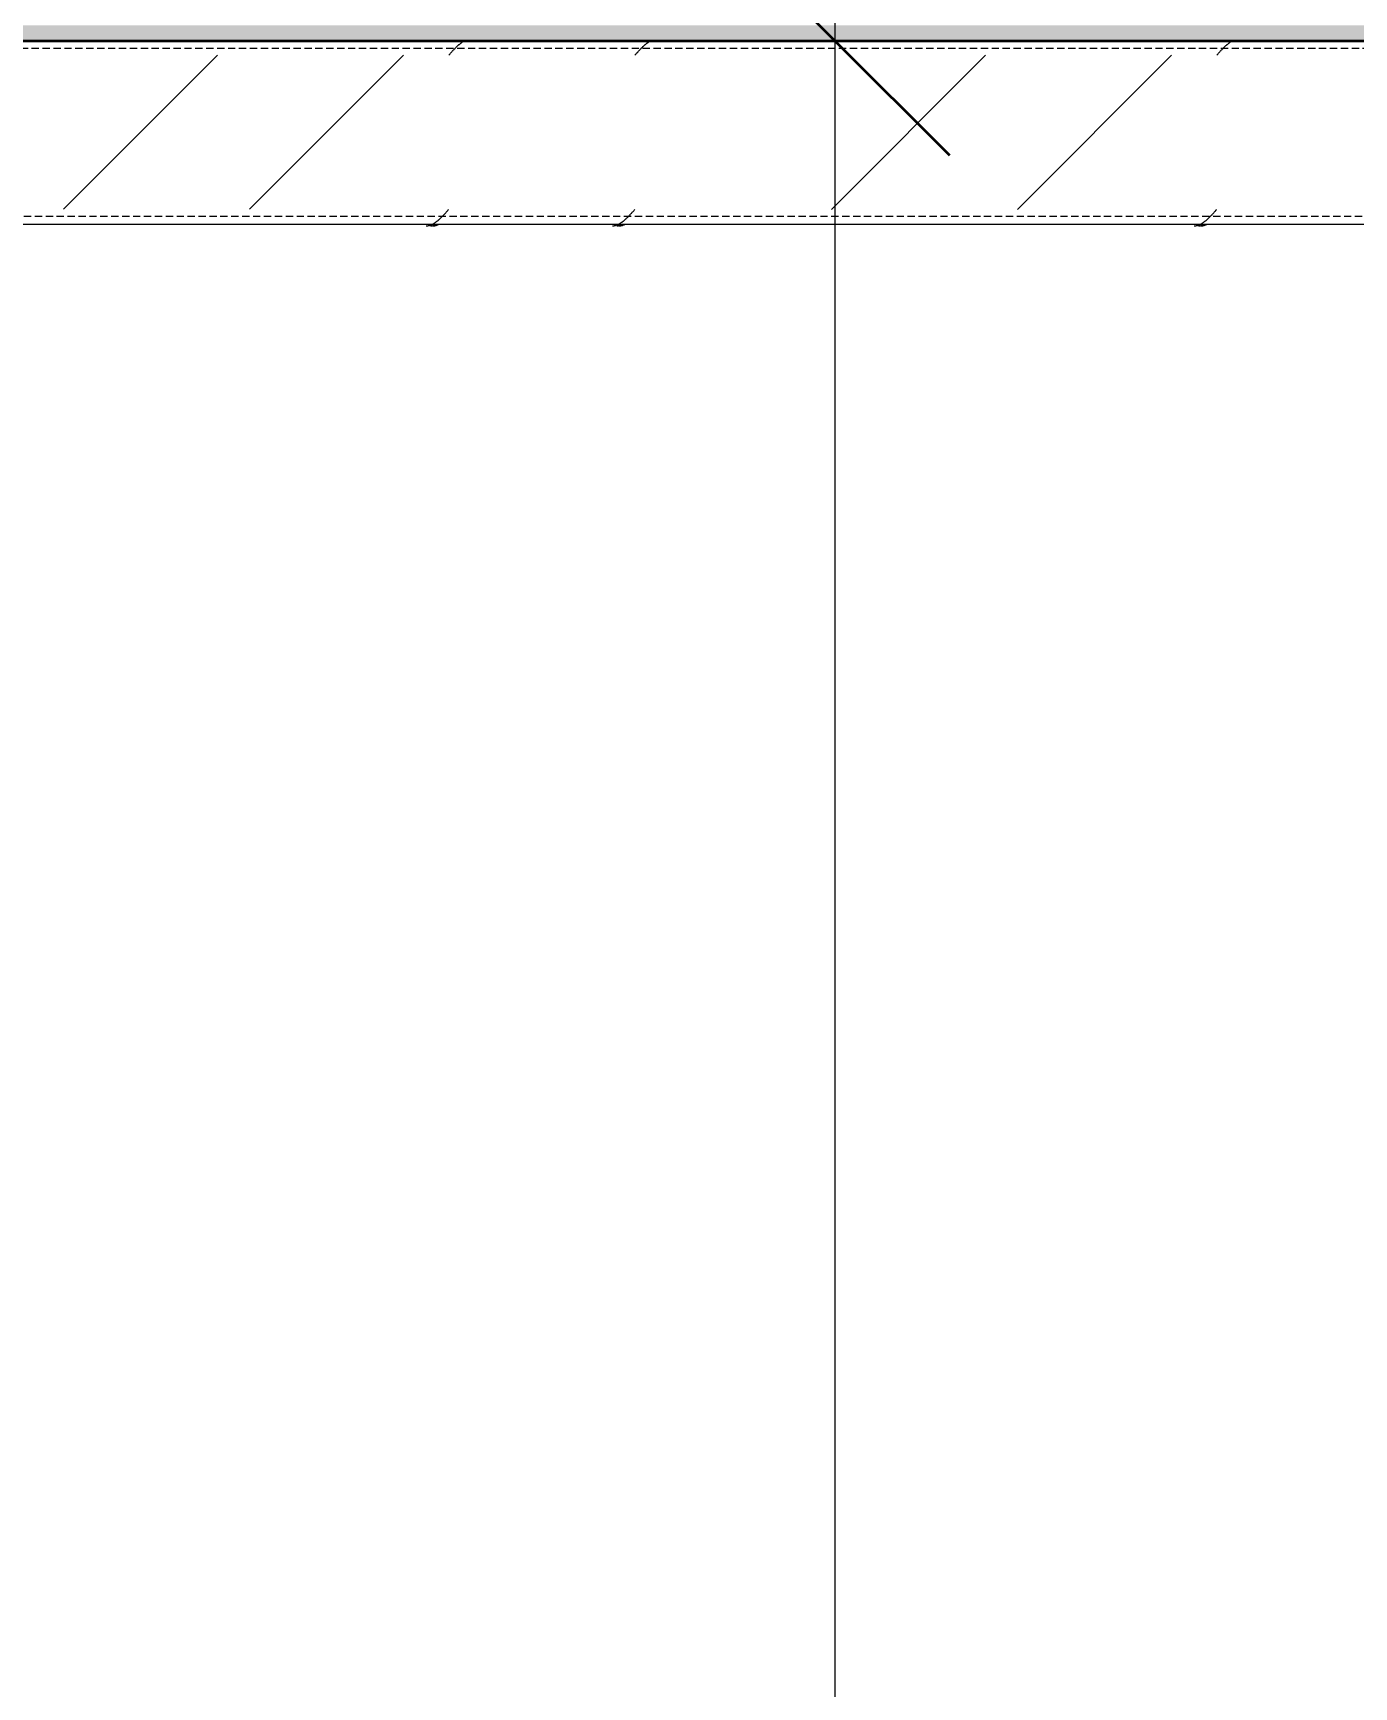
# Model space of a CAD drawing. Header units: centimetres. Extents: x -11896 to 2794, y -437 to 1921.
# Drawn here: x -2483.2 to -2396.7, y 279.1 to 387.4 of the extents above; entities that cross this region are included whole.
import ezdxf

# ---------------------------------------------------------------- set-up
doc = ezdxf.new("R2010")
doc.units = ezdxf.units.CM
doc.linetypes.add('Hidden', pattern=[0.714375, 0.47625, -0.238125])
for name, color, linetype, lineweight in [('A-ANNO-DIMS', 7, 'Continuous', 9), ('A-ANNO-DIMS-100', 7, 'Continuous', 9), ('A-FLOR', 7, 'Continuous', 9), ('S-BEAM', 7, 'Continuous', 9)]:
    doc.layers.add(name, color=color, linetype=linetype, lineweight=lineweight)
doc.styles.add('Century Gothic_1', font='GOTHIC.TTF', dxfattribs={"height": 15})
doc.dimstyles.new('FCA_N_Cotas_E100', dxfattribs={"dimscale": 30.48, "dimtxt": 15.662524, "dimasz": 0.492126, "dimexe": 0.656168, "dimexo": 0.656168, "dimgap": 0.032808, "dimtad": 1, "dimlfac": 0.01, "dimrnd": 0.01, "dimzin": 0, "dimdsep": 46, "dimtxsty": 'Century Gothic_1', "dimblk1": 'OBLIQUE', "dimblk2": 'OBLIQUE', "dimsah": 1, "dimcen": 0.09, "dimdle": 0.656168, "dimazin": 2, "dimtfac": 1, "dimtdec": 4, "dimtix": 1, "dimtmove": 0, "dimatfit": 3, "dimfxl": 1, "dimtvp": 1, "dimtolj": 1, "dimtzin": 0, "dimarcsym": 2})

# ---------------------------------------------------------------- blocks, each defined once
blk = doc.blocks.new('FP_78-Sección 2-2')
at = {"layer": 'S-BEAM', "color": 9, "true_color": 0xc0c0c0}
for p, q in [((-3906.01, 386.54), (-3905.98, 386.56)), ((-3905.98, 386.56), (-3905.96, 386.59)), ((-3905.96, 386.59), (-3905.94, 386.61)), ((-3905.94, 386.61), (-3905.91, 386.62)), ((-3905.91, 386.62), (-3905.89, 386.64)), ((-3905.89, 386.64), (-3905.87, 386.66)), ((-3905.87, 386.66), (-3905.84, 386.68)), ((-3905.84, 386.68), (-3905.82, 386.7)), ((-3905.82, 386.7), (-3905.8, 386.72)), ((-3905.8, 386.72), (-3905.77, 386.73)), ((-3905.77, 386.73), (-3905.75, 386.75)), ((-3905.75, 386.75), (-3905.73, 386.77)), ((-3905.73, 386.77), (-3905.7, 386.78)), ((-3905.7, 386.78), (-3905.68, 386.8)), ((-3905.68, 386.8), (-3905.66, 386.81)), ((-3905.66, 386.81), (-3905.63, 386.82)), ((-3905.63, 386.82), (-3905.61, 386.84)), ((-3905.61, 386.84), (-3905.59, 386.85)), ((-3905.59, 386.85), (-3905.56, 386.86)), ((-3893.82, 386.54), (-3893.79, 386.56)), ((-3893.79, 386.56), (-3893.77, 386.59)), ((-3893.77, 386.59), (-3893.75, 386.61)), ((-3893.75, 386.61), (-3893.72, 386.62)), ((-3893.72, 386.62), (-3893.7, 386.64)), ((-3893.7, 386.64), (-3893.68, 386.66)), ((-3893.68, 386.66), (-3893.65, 386.68)), ((-3893.65, 386.68), (-3893.63, 386.7)), ((-3893.63, 386.7), (-3893.61, 386.72)), ((-3893.61, 386.72), (-3893.58, 386.73)), ((-3893.58, 386.73), (-3893.56, 386.75)), ((-3893.56, 386.75), (-3893.54, 386.77)), ((-3893.54, 386.77), (-3893.51, 386.78)), ((-3893.51, 386.78), (-3893.49, 386.8)), ((-3893.49, 386.8), (-3893.47, 386.81)), ((-3893.47, 386.81), (-3893.44, 386.82)), ((-3893.44, 386.82), (-3893.42, 386.84)), ((-3893.42, 386.84), (-3893.4, 386.85)), ((-3893.4, 386.85), (-3893.37, 386.86)), ((-3855.72, 386.54), (-3855.69, 386.56)), ((-3855.69, 386.56), (-3855.67, 386.59)), ((-3855.67, 386.59), (-3855.65, 386.61)), ((-3855.65, 386.61), (-3855.62, 386.62)), ((-3855.62, 386.62), (-3855.6, 386.64)), ((-3855.6, 386.64), (-3855.58, 386.66)), ((-3855.58, 386.66), (-3855.55, 386.68)), ((-3855.55, 386.68), (-3855.53, 386.7)), ((-3855.53, 386.7), (-3855.51, 386.72)), ((-3855.51, 386.72), (-3855.48, 386.73)), ((-3855.48, 386.73), (-3855.46, 386.75)), ((-3855.46, 386.75), (-3855.44, 386.77)), ((-3855.44, 386.77), (-3855.41, 386.78)), ((-3855.41, 386.78), (-3855.39, 386.8)), ((-3855.39, 386.8), (-3855.37, 386.81)), ((-3855.37, 386.81), (-3855.34, 386.82)), ((-3855.34, 386.82), (-3855.32, 386.84)), ((-3855.32, 386.84), (-3855.3, 386.85)), ((-3855.3, 386.85), (-3855.27, 386.86)), ((-3906.61, 385.91), (-3906.59, 385.93)), ((-3906.59, 385.93), (-3906.57, 385.96)), ((-3906.57, 385.96), (-3906.54, 385.99)), ((-3906.54, 385.99), (-3906.52, 386.01)), ((-3906.52, 386.01), (-3906.5, 386.04)), ((-3906.5, 386.04), (-3906.47, 386.07)), ((-3906.47, 386.07), (-3906.45, 386.09)), ((-3906.45, 386.09), (-3906.43, 386.12)), ((-3906.43, 386.12), (-3906.4, 386.14)), ((-3906.4, 386.14), (-3906.38, 386.17)), ((-3906.38, 386.17), (-3906.36, 386.19)), ((-3906.36, 386.19), (-3906.33, 386.22)), ((-3906.33, 386.22), (-3906.31, 386.24)), ((-3906.31, 386.24), (-3906.29, 386.27)), ((-3906.29, 386.27), (-3906.26, 386.29)), ((-3906.26, 386.29), (-3906.24, 386.32)), ((-3906.24, 386.32), (-3906.22, 386.34)), ((-3906.22, 386.34), (-3906.19, 386.36)), ((-3906.19, 386.36), (-3906.17, 386.39)), ((-3906.17, 386.39), (-3906.15, 386.41)), ((-3906.15, 386.41), (-3906.12, 386.43)), ((-3906.12, 386.43), (-3906.1, 386.46)), ((-3906.1, 386.46), (-3906.08, 386.48)), ((-3906.08, 386.48), (-3906.05, 386.5)), ((-3906.05, 386.5), (-3906.03, 386.52)), ((-3906.03, 386.52), (-3906.01, 386.54)), ((-3894.42, 385.91), (-3894.4, 385.93)), ((-3894.4, 385.93), (-3894.38, 385.96)), ((-3894.38, 385.96), (-3894.35, 385.99)), ((-3894.35, 385.99), (-3894.33, 386.01)), ((-3894.33, 386.01), (-3894.31, 386.04)), ((-3894.31, 386.04), (-3894.28, 386.07)), ((-3894.28, 386.07), (-3894.26, 386.09)), ((-3894.26, 386.09), (-3894.24, 386.12)), ((-3894.24, 386.12), (-3894.21, 386.14)), ((-3894.21, 386.14), (-3894.19, 386.17)), ((-3894.19, 386.17), (-3894.17, 386.19)), ((-3894.17, 386.19), (-3894.14, 386.22)), ((-3894.14, 386.22), (-3894.12, 386.24)), ((-3894.12, 386.24), (-3894.1, 386.27)), ((-3894.1, 386.27), (-3894.07, 386.29)), ((-3894.07, 386.29), (-3894.05, 386.32)), ((-3894.05, 386.32), (-3894.03, 386.34)), ((-3894.03, 386.34), (-3894, 386.36)), ((-3894, 386.36), (-3893.98, 386.39)), ((-3893.98, 386.39), (-3893.96, 386.41)), ((-3893.96, 386.41), (-3893.93, 386.43)), ((-3893.93, 386.43), (-3893.91, 386.46)), ((-3893.91, 386.46), (-3893.89, 386.48)), ((-3893.89, 386.48), (-3893.86, 386.5)), ((-3893.86, 386.5), (-3893.84, 386.52)), ((-3893.84, 386.52), (-3893.82, 386.54)), ((-3856.32, 385.91), (-3856.3, 385.93)), ((-3856.3, 385.93), (-3856.28, 385.96)), ((-3856.28, 385.96), (-3856.25, 385.99)), ((-3856.25, 385.99), (-3856.23, 386.01)), ((-3856.23, 386.01), (-3856.21, 386.04)), ((-3856.21, 386.04), (-3856.18, 386.07)), ((-3856.18, 386.07), (-3856.16, 386.09)), ((-3856.16, 386.09), (-3856.14, 386.12)), ((-3856.14, 386.12), (-3856.11, 386.14)), ((-3856.11, 386.14), (-3856.09, 386.17)), ((-3856.09, 386.17), (-3856.07, 386.19)), ((-3856.07, 386.19), (-3856.04, 386.22)), ((-3856.04, 386.22), (-3856.02, 386.24)), ((-3856.02, 386.24), (-3856, 386.27)), ((-3856, 386.27), (-3855.97, 386.29)), ((-3855.97, 386.29), (-3855.95, 386.32)), ((-3855.95, 386.32), (-3855.93, 386.34)), ((-3855.93, 386.34), (-3855.9, 386.36)), ((-3855.9, 386.36), (-3855.88, 386.39)), ((-3855.88, 386.39), (-3855.86, 386.41)), ((-3855.86, 386.41), (-3855.83, 386.43)), ((-3855.83, 386.43), (-3855.81, 386.46)), ((-3855.81, 386.46), (-3855.79, 386.48)), ((-3855.79, 386.48), (-3855.76, 386.5)), ((-3855.76, 386.5), (-3855.74, 386.52)), ((-3855.74, 386.52), (-3855.72, 386.54))]:
    blk.add_line(p, q, dxfattribs=at)
blk = doc.blocks.new('FP_79-Sección 2-2')
at = {"layer": 'S-BEAM', "color": 9, "true_color": 0xc0c0c0}
for p, q in [((-3906.68, 375.73), (-3906.66, 375.76)), ((-3906.66, 375.76), (-3906.64, 375.78)), ((-3906.64, 375.78), (-3906.61, 375.81)), ((-3894.49, 375.73), (-3894.47, 375.76)), ((-3894.47, 375.76), (-3894.45, 375.78)), ((-3894.45, 375.78), (-3894.42, 375.81)), ((-3856.39, 375.73), (-3856.37, 375.76)), ((-3856.37, 375.76), (-3856.35, 375.78)), ((-3856.35, 375.78), (-3856.32, 375.81)), ((-3908.08, 374.74), (-3908.06, 374.74)), ((-3908.06, 374.74), (-3908.04, 374.75)), ((-3908.04, 374.75), (-3908.01, 374.75)), ((-3908.01, 374.75), (-3907.99, 374.75)), ((-3907.99, 374.75), (-3907.97, 374.75)), ((-3907.97, 374.75), (-3907.94, 374.76)), ((-3907.94, 374.76), (-3907.92, 374.76)), ((-3907.92, 374.76), (-3907.9, 374.77)), ((-3907.9, 374.77), (-3907.87, 374.77)), ((-3907.87, 374.77), (-3907.85, 374.78)), ((-3907.85, 374.78), (-3907.83, 374.79)), ((-3907.83, 374.79), (-3907.8, 374.8)), ((-3907.8, 374.8), (-3907.78, 374.8)), ((-3907.78, 374.8), (-3907.76, 374.81)), ((-3907.76, 374.81), (-3907.73, 374.82)), ((-3907.73, 374.82), (-3907.71, 374.83)), ((-3907.71, 374.83), (-3907.69, 374.84)), ((-3907.69, 374.84), (-3907.66, 374.86)), ((-3907.66, 374.86), (-3907.64, 374.87)), ((-3907.64, 374.87), (-3907.62, 374.88)), ((-3907.62, 374.88), (-3907.59, 374.89)), ((-3907.59, 374.89), (-3907.57, 374.91)), ((-3907.57, 374.91), (-3907.55, 374.92)), ((-3907.55, 374.92), (-3907.52, 374.94)), ((-3907.52, 374.94), (-3907.5, 374.95)), ((-3907.5, 374.95), (-3907.48, 374.97)), ((-3907.48, 374.97), (-3907.45, 374.98)), ((-3907.45, 374.98), (-3907.43, 375)), ((-3907.43, 375), (-3907.41, 375.02)), ((-3907.41, 375.02), (-3907.38, 375.04)), ((-3907.38, 375.04), (-3907.36, 375.05)), ((-3907.36, 375.05), (-3907.34, 375.07)), ((-3907.34, 375.07), (-3907.31, 375.09)), ((-3907.31, 375.09), (-3907.29, 375.11)), ((-3907.29, 375.11), (-3907.27, 375.13)), ((-3907.27, 375.13), (-3907.24, 375.15)), ((-3907.24, 375.15), (-3907.22, 375.17)), ((-3907.22, 375.17), (-3907.2, 375.19)), ((-3907.2, 375.19), (-3907.17, 375.22)), ((-3907.17, 375.22), (-3907.15, 375.24)), ((-3907.15, 375.24), (-3907.13, 375.26)), ((-3907.13, 375.26), (-3907.1, 375.28)), ((-3907.1, 375.28), (-3907.08, 375.31)), ((-3907.08, 375.31), (-3907.06, 375.33)), ((-3907.06, 375.33), (-3907.03, 375.35)), ((-3907.03, 375.35), (-3907.01, 375.38)), ((-3907.01, 375.38), (-3906.99, 375.4)), ((-3906.99, 375.4), (-3906.96, 375.43)), ((-3906.96, 375.43), (-3906.94, 375.45)), ((-3906.94, 375.45), (-3906.92, 375.47)), ((-3906.92, 375.47), (-3906.89, 375.5)), ((-3906.89, 375.5), (-3906.87, 375.52)), ((-3906.87, 375.52), (-3906.85, 375.55)), ((-3906.85, 375.55), (-3906.82, 375.58)), ((-3906.82, 375.58), (-3906.8, 375.6)), ((-3906.8, 375.6), (-3906.78, 375.63)), ((-3906.78, 375.63), (-3906.75, 375.65)), ((-3906.75, 375.65), (-3906.73, 375.68)), ((-3906.73, 375.68), (-3906.71, 375.7)), ((-3906.71, 375.7), (-3906.68, 375.73)), ((-3895.89, 374.74), (-3895.87, 374.74)), ((-3895.87, 374.74), (-3895.85, 374.75)), ((-3895.85, 374.75), (-3895.82, 374.75)), ((-3895.82, 374.75), (-3895.8, 374.75)), ((-3895.8, 374.75), (-3895.78, 374.75)), ((-3895.78, 374.75), (-3895.75, 374.76)), ((-3895.75, 374.76), (-3895.73, 374.76)), ((-3895.73, 374.76), (-3895.71, 374.77)), ((-3895.71, 374.77), (-3895.68, 374.77)), ((-3895.68, 374.77), (-3895.66, 374.78)), ((-3895.66, 374.78), (-3895.64, 374.79)), ((-3895.64, 374.79), (-3895.61, 374.8)), ((-3895.61, 374.8), (-3895.59, 374.8)), ((-3895.59, 374.8), (-3895.57, 374.81)), ((-3895.57, 374.81), (-3895.54, 374.82)), ((-3895.54, 374.82), (-3895.52, 374.83)), ((-3895.52, 374.83), (-3895.5, 374.84)), ((-3895.5, 374.84), (-3895.47, 374.86)), ((-3895.47, 374.86), (-3895.45, 374.87)), ((-3895.45, 374.87), (-3895.43, 374.88)), ((-3895.43, 374.88), (-3895.4, 374.89)), ((-3895.4, 374.89), (-3895.38, 374.91)), ((-3895.38, 374.91), (-3895.36, 374.92)), ((-3895.36, 374.92), (-3895.33, 374.94)), ((-3895.33, 374.94), (-3895.31, 374.95)), ((-3895.31, 374.95), (-3895.29, 374.97)), ((-3895.29, 374.97), (-3895.26, 374.98)), ((-3895.26, 374.98), (-3895.24, 375)), ((-3895.24, 375), (-3895.22, 375.02)), ((-3895.22, 375.02), (-3895.19, 375.04)), ((-3895.19, 375.04), (-3895.17, 375.05)), ((-3895.17, 375.05), (-3895.15, 375.07)), ((-3895.15, 375.07), (-3895.12, 375.09)), ((-3895.12, 375.09), (-3895.1, 375.11)), ((-3895.1, 375.11), (-3895.08, 375.13)), ((-3895.08, 375.13), (-3895.05, 375.15)), ((-3895.05, 375.15), (-3895.03, 375.17)), ((-3895.03, 375.17), (-3895.01, 375.19)), ((-3895.01, 375.19), (-3894.98, 375.22)), ((-3894.98, 375.22), (-3894.96, 375.24)), ((-3894.96, 375.24), (-3894.94, 375.26)), ((-3894.94, 375.26), (-3894.91, 375.28)), ((-3894.91, 375.28), (-3894.89, 375.31)), ((-3894.89, 375.31), (-3894.87, 375.33)), ((-3894.87, 375.33), (-3894.84, 375.35)), ((-3894.84, 375.35), (-3894.82, 375.38)), ((-3894.82, 375.38), (-3894.8, 375.4)), ((-3894.8, 375.4), (-3894.77, 375.43)), ((-3894.77, 375.43), (-3894.75, 375.45)), ((-3894.75, 375.45), (-3894.73, 375.47)), ((-3894.73, 375.47), (-3894.7, 375.5)), ((-3894.7, 375.5), (-3894.68, 375.52)), ((-3894.68, 375.52), (-3894.66, 375.55)), ((-3894.66, 375.55), (-3894.63, 375.58)), ((-3894.63, 375.58), (-3894.61, 375.6)), ((-3894.61, 375.6), (-3894.59, 375.63)), ((-3894.59, 375.63), (-3894.56, 375.65)), ((-3894.56, 375.65), (-3894.54, 375.68)), ((-3894.54, 375.68), (-3894.52, 375.7)), ((-3894.52, 375.7), (-3894.49, 375.73)), ((-3857.79, 374.74), (-3857.77, 374.74)), ((-3857.77, 374.74), (-3857.75, 374.75)), ((-3857.75, 374.75), (-3857.72, 374.75)), ((-3857.72, 374.75), (-3857.7, 374.75)), ((-3857.7, 374.75), (-3857.68, 374.75)), ((-3857.68, 374.75), (-3857.65, 374.76)), ((-3857.65, 374.76), (-3857.63, 374.76)), ((-3857.63, 374.76), (-3857.61, 374.77)), ((-3857.61, 374.77), (-3857.58, 374.77)), ((-3857.58, 374.77), (-3857.56, 374.78)), ((-3857.56, 374.78), (-3857.54, 374.79)), ((-3857.54, 374.79), (-3857.51, 374.8)), ((-3857.51, 374.8), (-3857.49, 374.8)), ((-3857.49, 374.8), (-3857.47, 374.81)), ((-3857.47, 374.81), (-3857.44, 374.82)), ((-3857.44, 374.82), (-3857.42, 374.83)), ((-3857.42, 374.83), (-3857.4, 374.84)), ((-3857.4, 374.84), (-3857.37, 374.86)), ((-3857.37, 374.86), (-3857.35, 374.87)), ((-3857.35, 374.87), (-3857.33, 374.88)), ((-3857.33, 374.88), (-3857.3, 374.89)), ((-3857.3, 374.89), (-3857.28, 374.91)), ((-3857.28, 374.91), (-3857.26, 374.92)), ((-3857.26, 374.92), (-3857.23, 374.94)), ((-3857.23, 374.94), (-3857.21, 374.95)), ((-3857.21, 374.95), (-3857.19, 374.97)), ((-3857.19, 374.97), (-3857.16, 374.98)), ((-3857.16, 374.98), (-3857.14, 375)), ((-3857.14, 375), (-3857.12, 375.02)), ((-3857.12, 375.02), (-3857.09, 375.04)), ((-3857.09, 375.04), (-3857.07, 375.05)), ((-3857.07, 375.05), (-3857.05, 375.07)), ((-3857.05, 375.07), (-3857.02, 375.09)), ((-3857.02, 375.09), (-3857, 375.11)), ((-3857, 375.11), (-3856.98, 375.13)), ((-3856.98, 375.13), (-3856.95, 375.15)), ((-3856.95, 375.15), (-3856.93, 375.17)), ((-3856.93, 375.17), (-3856.91, 375.19)), ((-3856.91, 375.19), (-3856.88, 375.22)), ((-3856.88, 375.22), (-3856.86, 375.24)), ((-3856.86, 375.24), (-3856.84, 375.26)), ((-3856.84, 375.26), (-3856.81, 375.28)), ((-3856.81, 375.28), (-3856.79, 375.31)), ((-3856.79, 375.31), (-3856.77, 375.33)), ((-3856.77, 375.33), (-3856.74, 375.35)), ((-3856.74, 375.35), (-3856.72, 375.38)), ((-3856.72, 375.38), (-3856.7, 375.4)), ((-3856.7, 375.4), (-3856.67, 375.43)), ((-3856.67, 375.43), (-3856.65, 375.45)), ((-3856.65, 375.45), (-3856.63, 375.47)), ((-3856.63, 375.47), (-3856.6, 375.5)), ((-3856.6, 375.5), (-3856.58, 375.52)), ((-3856.58, 375.52), (-3856.56, 375.55)), ((-3856.56, 375.55), (-3856.53, 375.58)), ((-3856.53, 375.58), (-3856.51, 375.6)), ((-3856.51, 375.6), (-3856.49, 375.63)), ((-3856.49, 375.63), (-3856.46, 375.65)), ((-3856.46, 375.65), (-3856.44, 375.68)), ((-3856.44, 375.68), (-3856.42, 375.7)), ((-3856.42, 375.7), (-3856.39, 375.73))]:
    blk.add_line(p, q, dxfattribs=at)
at = {"layer": 'S-BEAM'}
blk.add_line((-4180.59, 374.86), (-3762.5, 374.86), dxfattribs=at)
blk = doc.blocks.new('HSS Rectangular - 50 x 120-1656395-Sección 2-2')
at = {"layer": 'S-BEAM', "true_color": 0xc0c0c0}
h = blk.add_hatch(dxfattribs=at)
h.set_pattern_fill('FP_40', color=9, style=0, pattern_type=2)
h.set_pattern_definition([(45, (-5061.787, 712), (-25.1447, 25.1447), []), (45, (-5061.787, 750.1), (-25.1447, 25.1447), [])])
h.paths.add_polyline_path([(-3811.89, 375.81), (-3761.28, 375.86), (-3761.28, 385.91), (-4183.08, 385.91), (-4183.08, 375.86), (-3822.04, 375.81)])
at = {"layer": 'S-BEAM', "linetype": 'Hidden'}
for p, q in [((-3761.28, 386.36), (-4183.08, 386.36)), ((-3762.5, 375.36), (-4180.59, 375.36))]:
    blk.add_line(p, q, dxfattribs=at)
at = {"layer": 'S-BEAM'}
for name in ['FP_78-Sección 2-2', 'FP_79-Sección 2-2']:
    blk.add_blockref(name, (0, 0), dxfattribs=at)
blk = doc.blocks.new('FP_84-Sección 2-2')
at = {"layer": 'S-BEAM', "color": 9, "true_color": 0xc0c0c0}
for p, q in [((-3907.8, 374.74), (-3907.77, 374.74)), ((-3907.77, 374.74), (-3907.75, 374.75)), ((-3907.75, 374.75), (-3907.73, 374.75)), ((-3907.73, 374.75), (-3907.7, 374.75)), ((-3907.7, 374.75), (-3907.68, 374.75)), ((-3907.68, 374.75), (-3907.66, 374.76)), ((-3907.66, 374.76), (-3907.63, 374.76)), ((-3907.63, 374.76), (-3907.61, 374.77)), ((-3907.61, 374.77), (-3907.59, 374.77)), ((-3907.59, 374.77), (-3907.56, 374.78)), ((-3907.56, 374.78), (-3907.54, 374.79)), ((-3907.54, 374.79), (-3907.52, 374.8)), ((-3907.52, 374.8), (-3907.49, 374.8)), ((-3907.49, 374.8), (-3907.47, 374.81)), ((-3907.47, 374.81), (-3907.45, 374.82)), ((-3907.45, 374.82), (-3907.42, 374.83)), ((-3907.42, 374.83), (-3907.4, 374.84)), ((-3907.4, 374.84), (-3907.38, 374.86)), ((-3895.61, 374.74), (-3895.59, 374.74)), ((-3895.59, 374.74), (-3895.56, 374.75)), ((-3895.56, 374.75), (-3895.54, 374.75)), ((-3895.54, 374.75), (-3895.52, 374.75)), ((-3895.52, 374.75), (-3895.49, 374.75)), ((-3895.49, 374.75), (-3895.47, 374.76)), ((-3895.47, 374.76), (-3895.45, 374.76)), ((-3895.45, 374.76), (-3895.42, 374.77)), ((-3895.42, 374.77), (-3895.4, 374.77)), ((-3895.4, 374.77), (-3895.38, 374.78)), ((-3895.38, 374.78), (-3895.35, 374.79)), ((-3895.35, 374.79), (-3895.33, 374.8)), ((-3895.33, 374.8), (-3895.31, 374.8)), ((-3895.31, 374.8), (-3895.28, 374.81)), ((-3895.28, 374.81), (-3895.26, 374.82)), ((-3895.26, 374.82), (-3895.24, 374.83)), ((-3895.24, 374.83), (-3895.21, 374.84)), ((-3895.21, 374.84), (-3895.19, 374.86)), ((-3857.51, 374.74), (-3857.49, 374.74)), ((-3857.49, 374.74), (-3857.46, 374.75)), ((-3857.46, 374.75), (-3857.44, 374.75)), ((-3857.44, 374.75), (-3857.42, 374.75)), ((-3857.42, 374.75), (-3857.39, 374.75)), ((-3857.39, 374.75), (-3857.37, 374.76)), ((-3857.37, 374.76), (-3857.35, 374.76)), ((-3857.35, 374.76), (-3857.32, 374.77)), ((-3857.32, 374.77), (-3857.3, 374.77)), ((-3857.3, 374.77), (-3857.28, 374.78)), ((-3857.28, 374.78), (-3857.25, 374.79)), ((-3857.25, 374.79), (-3857.23, 374.8)), ((-3857.23, 374.8), (-3857.21, 374.8)), ((-3857.21, 374.8), (-3857.18, 374.81)), ((-3857.18, 374.81), (-3857.16, 374.82)), ((-3857.16, 374.82), (-3857.14, 374.83)), ((-3857.14, 374.83), (-3857.11, 374.84)), ((-3857.11, 374.84), (-3857.09, 374.86))]:
    blk.add_line(p, q, dxfattribs=at)
blk = doc.blocks.new('HSS Rectangular - 50 x 120-1656485-Sección 2-2')
at = {"layer": 'S-BEAM'}
blk.add_blockref('FP_84-Sección 2-2', (0, 0), dxfattribs=at)
blk = doc.blocks.new('FP_87-Sección 2-2')
at = {"layer": 'S-BEAM', "color": 9, "true_color": 0xc0c0c0}
for p, q in [((-3907.64, 374.74), (-3907.62, 374.74)), ((-3907.62, 374.74), (-3907.6, 374.75)), ((-3907.6, 374.75), (-3907.57, 374.75)), ((-3907.57, 374.75), (-3907.55, 374.75)), ((-3907.55, 374.75), (-3907.53, 374.75)), ((-3907.53, 374.75), (-3907.5, 374.76)), ((-3907.5, 374.76), (-3907.48, 374.76)), ((-3907.48, 374.76), (-3907.46, 374.77)), ((-3907.46, 374.77), (-3907.43, 374.77)), ((-3907.43, 374.77), (-3907.41, 374.78)), ((-3907.41, 374.78), (-3907.39, 374.79)), ((-3907.39, 374.79), (-3907.36, 374.8)), ((-3907.36, 374.8), (-3907.34, 374.8)), ((-3907.34, 374.8), (-3907.32, 374.81)), ((-3907.32, 374.81), (-3907.29, 374.82)), ((-3907.29, 374.82), (-3907.27, 374.83)), ((-3907.27, 374.83), (-3907.25, 374.84)), ((-3907.25, 374.84), (-3907.22, 374.86)), ((-3895.45, 374.74), (-3895.43, 374.74)), ((-3895.43, 374.74), (-3895.41, 374.75)), ((-3895.41, 374.75), (-3895.38, 374.75)), ((-3895.38, 374.75), (-3895.36, 374.75)), ((-3895.36, 374.75), (-3895.34, 374.75)), ((-3895.34, 374.75), (-3895.31, 374.76)), ((-3895.31, 374.76), (-3895.29, 374.76)), ((-3895.29, 374.76), (-3895.27, 374.77)), ((-3895.27, 374.77), (-3895.24, 374.77)), ((-3895.24, 374.77), (-3895.22, 374.78)), ((-3895.22, 374.78), (-3895.2, 374.79)), ((-3895.2, 374.79), (-3895.17, 374.8)), ((-3895.17, 374.8), (-3895.15, 374.8)), ((-3895.15, 374.8), (-3895.13, 374.81)), ((-3895.13, 374.81), (-3895.1, 374.82)), ((-3895.1, 374.82), (-3895.08, 374.83)), ((-3895.08, 374.83), (-3895.06, 374.84)), ((-3895.06, 374.84), (-3895.03, 374.86)), ((-3857.35, 374.74), (-3857.33, 374.74)), ((-3857.33, 374.74), (-3857.31, 374.75)), ((-3857.31, 374.75), (-3857.28, 374.75)), ((-3857.28, 374.75), (-3857.26, 374.75)), ((-3857.26, 374.75), (-3857.24, 374.75)), ((-3857.24, 374.75), (-3857.21, 374.76)), ((-3857.21, 374.76), (-3857.19, 374.76)), ((-3857.19, 374.76), (-3857.17, 374.77)), ((-3857.17, 374.77), (-3857.14, 374.77)), ((-3857.14, 374.77), (-3857.12, 374.78)), ((-3857.12, 374.78), (-3857.1, 374.79)), ((-3857.1, 374.79), (-3857.07, 374.8)), ((-3857.07, 374.8), (-3857.05, 374.8)), ((-3857.05, 374.8), (-3857.03, 374.81)), ((-3857.03, 374.81), (-3857, 374.82)), ((-3857, 374.82), (-3856.98, 374.83)), ((-3856.98, 374.83), (-3856.96, 374.84)), ((-3856.96, 374.84), (-3856.93, 374.86))]:
    blk.add_line(p, q, dxfattribs=at)
blk = doc.blocks.new('HSS Rectangular - 50 x 120-1656569-Sección 2-2')
at = {"layer": 'S-BEAM'}
blk.add_blockref('FP_87-Sección 2-2', (0, 0), dxfattribs=at)
blk = doc.blocks.new('DIMBLOCK30-Sección 2-2')
at = {"layer": 'A-ANNO-DIMS-100', "lineweight": 35}
for p, q in [((-2430.67, 777.75), (-2438.17, 785.25)), ((-2430.67, 777.75), (-2423.17, 770.25)), ((-2430.67, 386.86), (-2438.17, 394.36)), ((-2430.67, 386.86), (-2423.17, 379.36))]:
    blk.add_line(p, q, dxfattribs=at)
at = {"layer": 'A-ANNO-DIMS-100'}
for p, q in [((-2430.67, 777.75), (-2450.67, 777.75)), ((-2430.67, 777.75), (-2430.67, 386.86)), ((-2430.67, 777.75), (-2327.84, 777.75)), ((-2430.67, 386.86), (-2450.67, 386.86)), ((-2430.67, 386.86), (-2258.88, 386.86))]:
    blk.add_line(p, q, dxfattribs=at)
at = {"layer": 'A-ANNO-DIMS-100', "color": 0, "insert": (-2450.89, 561.92), "char_height": 15, "width": 48.9267, "attachment_point": 1, "rotation": 90, "line_spacing_factor": 0.984502, "style": 'Century Gothic_1'}
blk.add_mtext('3.91', dxfattribs=at)
blk = doc.blocks.new('_Oblique')
at = {"color": 0, "linetype": 'ByBlock', "lineweight": -2}
blk.add_line((-0.5, -0.5), (0.5, 0.5), dxfattribs=at)
blk = doc.blocks.new('DIMBLOCK31-Sección 2-2')
at = {"layer": 'A-ANNO-DIMS-100', "lineweight": 35}
for p, q in [((-2430.67, 386.86), (-2438.17, 394.36)), ((-2430.67, 386.86), (-2423.17, 379.36)), ((-2430.67, 94), (-2438.17, 101.5)), ((-2430.67, 94), (-2423.17, 86.5))]:
    blk.add_line(p, q, dxfattribs=at)
at = {"layer": 'A-ANNO-DIMS-100'}
for p, q in [((-2430.67, 386.86), (-2450.67, 386.86)), ((-2430.67, 386.86), (-2430.67, 74)), ((-2430.67, 386.86), (-2258.88, 386.86)), ((-2430.67, 94), (-3209.08, 94)), ((-2430.67, 94), (-2410.67, 94))]:
    blk.add_line(p, q, dxfattribs=at)
at = {"layer": 'A-ANNO-DIMS-100', "color": 0, "insert": (-2450.89, 220.04), "char_height": 15, "width": 48.9267, "attachment_point": 1, "rotation": 90, "line_spacing_factor": 0.984502, "style": 'Century Gothic_1'}
blk.add_mtext('2.93', dxfattribs=at)
blk = doc.blocks.new('DIMBLOCK35-Sección 2-2')
at = {"layer": 'A-ANNO-DIMS-100'}
for p, q in [((-2734.93, 440.39), (-2734.93, 460.39)), ((-2306.84, 440.39), (-2306.84, 460.39)), ((-2286.84, 440.39), (-2734.93, 440.39)), ((-2734.93, 440.39), (-2734.93, 395.86)), ((-2306.84, 440.39), (-2306.84, 395.86))]:
    blk.add_line(p, q, dxfattribs=at)
at = {"layer": 'A-ANNO-DIMS-100', "lineweight": 35}
for p, q in [((-2734.93, 440.39), (-2727.43, 447.89)), ((-2306.84, 440.39), (-2299.34, 447.89)), ((-2734.93, 440.39), (-2742.43, 432.89)), ((-2306.84, 440.39), (-2314.34, 432.89))]:
    blk.add_line(p, q, dxfattribs=at)
at = {"layer": 'A-ANNO-DIMS-100', "color": 0, "insert": (-2541.27, 460.62), "char_height": 15, "width": 48.9267, "attachment_point": 1, "line_spacing_factor": 0.984502, "style": 'Century Gothic_1'}
blk.add_mtext('4.28', dxfattribs=at)

msp = doc.modelspace()

# ---------------------------------------------------------------- hatches: boundary and pattern name
at = {"layer": 'A-FLOR', "true_color": 0x9a9a9a}
msp.add_hatch(color=253, dxfattribs=at).paths.add_polyline_path([(-2269.9, 386.859), (-2238.875, 386.859), (-2238.875, 387.859), (-3524.545, 387.859), (-3524.545, 386.859), (-2290.196, 386.859)])

# ---------------------------------------------------------------- linework, layer by layer
at = {"layer": 'A-FLOR', "lineweight": 35}
msp.add_line((-3524.545, 386.859), (-2238.875, 386.859), dxfattribs=at)

# ---------------------------------------------------------------- block references
at = {"layer": 'S-BEAM'}
for name in ['HSS Rectangular - 50 x 120-1656395-Sección 2-2', 'HSS Rectangular - 50 x 120-1656485-Sección 2-2', 'HSS Rectangular - 50 x 120-1656569-Sección 2-2']:
    msp.add_blockref(name, (1450.659, 0), dxfattribs=at)

# ---------------------------------------------------------------- dimensions: what is measured, and where the dimension line sits
at = {"layer": 'A-ANNO-DIMS'}
for base, p1, p2, override, picture, middle in [((-2430.668, 386.859), (-2307.844, 777.753), (-2238.875, 386.859), {"dimpost": '<>', "dimfxl": 396.932199}, 'DIMBLOCK30-Sección 2-2', (-2439.545, 582.306)), ((-2430.668, 94), (-2238.875, 386.859), (-3229.083, 94), {"dimpost": '<>', "dimfxl": 1032.606836}, 'DIMBLOCK31-Sección 2-2', (-2439.545, 240.429))]:
    dim = msp.add_linear_dim(base=base, p1=p1, p2=p2, angle=90, dimstyle='FCA_N_Cotas_E100', override=override, dxfattribs=at)
    dim.commit()
    dim.dimension.update_dxf_attribs({"geometry": picture, "text_midpoint": middle})
dim = msp.add_linear_dim(base=(-2734.929, 440.395), p1=(-2306.844, 375.859), p2=(-2734.929, 375.859), dimstyle='FCA_N_Cotas_E100', override={"dimpost": '<>', "dimfxl": 428.085715}, dxfattribs=at)
dim.commit()
dim.dimension.update_dxf_attribs({"geometry": 'DIMBLOCK35-Sección 2-2', "text_midpoint": (-2520.886, 449.272)})

doc.saveas('drawing.dxf')
